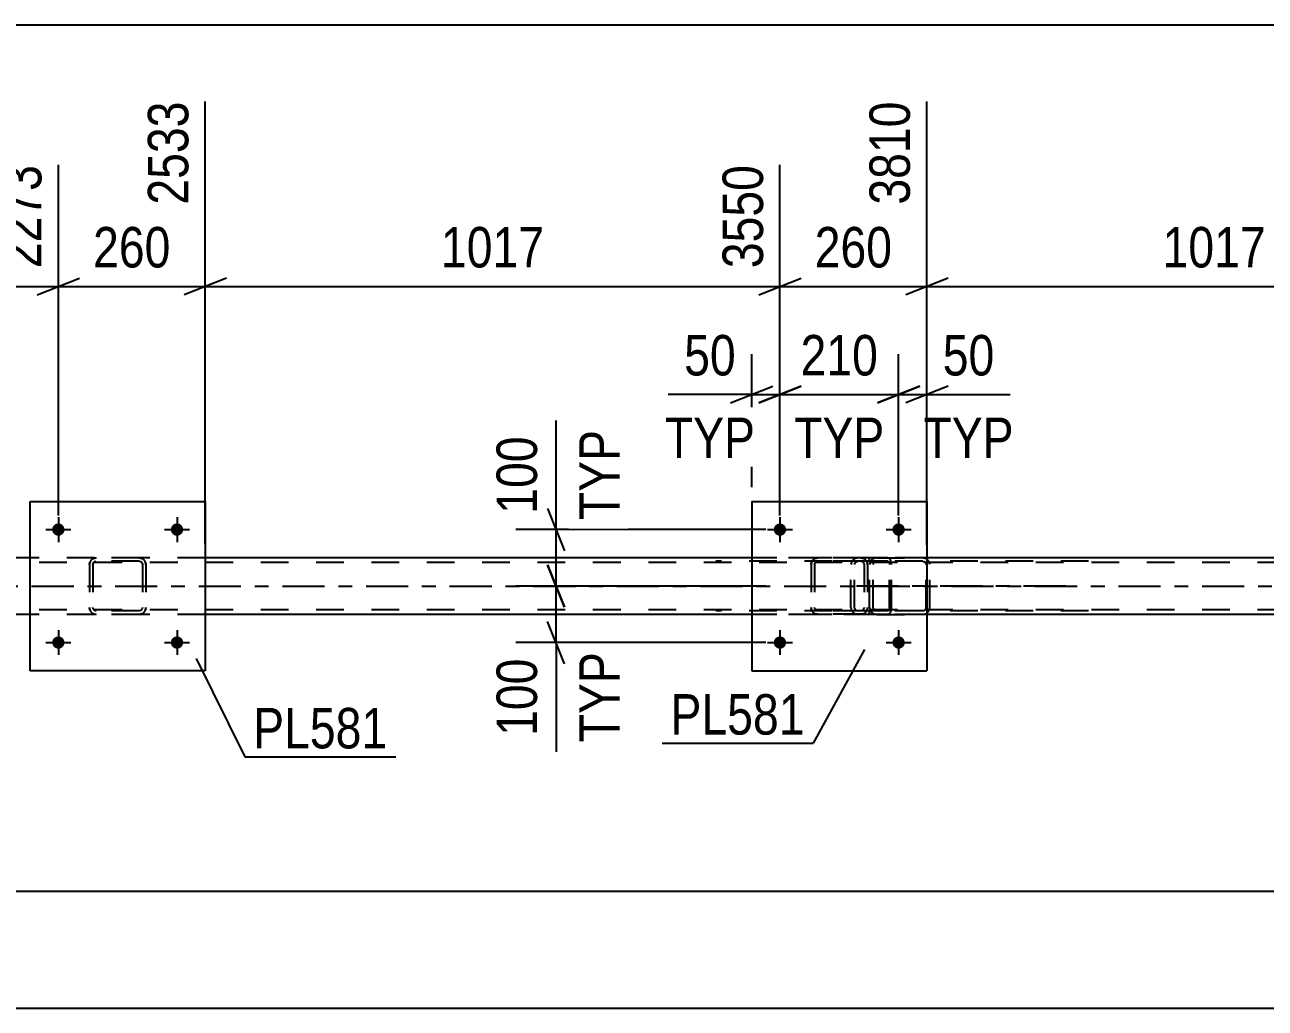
# Model space of a CAD drawing. Header units: millimetres. Extents: x 0 to 1766, y 0 to 560.
# Drawn here: x 1129.6 to 1217.4, y 485.4 to 555 of the extents above; entities that cross this region are included whole.
import ezdxf

# ---------------------------------------------------------------- set-up
doc = ezdxf.new("R2010")
doc.units = ezdxf.units.MM
doc.linetypes.add('DXK_LINE_DOT2', pattern=[3.9198, 1.9599, -1.9599])
doc.linetypes.add('DXK_LINE_DOT3', pattern=[5.9187, 2.979, -0.9799, 0.9799, -0.9799])
doc.styles.add('Arial Narrow', font='ARIALN.TTF', dxfattribs={"height": 0.2})

# ---------------------------------------------------------------- blocks, each defined once
blk = doc.blocks.new('Bolt-814172123-5155 - 5118')
at = {"linetype": 'Continuous'}
for points in [[(1132.455, 519.287, -1), (1131.575, 519.287, -1)], [(1140.855, 519.287, -1), (1139.975, 519.287, -1)]]:
    blk.add_hatch(color=1, dxfattribs=at).paths.add_polyline_path(points)
at = {"color": 1, "linetype": 'Continuous'}
for p, q in [((1132.015, 520.167), (1132.015, 518.407)), ((1140.415, 520.167), (1140.415, 518.407)), ((1131.135, 519.287), (1132.895, 519.287)), ((1139.535, 519.287), (1141.295, 519.287))]:
    blk.add_line(p, q, dxfattribs=at)
blk = doc.blocks.new('Bolt-814172123-5156 - 5118')
at = {"linetype": 'Continuous'}
for points in [[(1132.455, 511.287, -1), (1131.575, 511.287, -1)], [(1140.855, 511.287, -1), (1139.975, 511.287, -1)]]:
    blk.add_hatch(color=1, dxfattribs=at).paths.add_polyline_path(points)
at = {"color": 1, "linetype": 'Continuous'}
for p, q in [((1132.015, 512.167), (1132.015, 510.407)), ((1140.415, 512.167), (1140.415, 510.407)), ((1131.135, 511.287), (1132.895, 511.287)), ((1139.535, 511.287), (1141.295, 511.287))]:
    blk.add_line(p, q, dxfattribs=at)
blk = doc.blocks.new('Bolt-814172123-5157 - 5118')
at = {"linetype": 'Continuous'}
for points in [[(1183.536, 519.287, -1), (1182.656, 519.287, -1)], [(1191.936, 519.287, -1), (1191.056, 519.287, -1)]]:
    blk.add_hatch(color=1, dxfattribs=at).paths.add_polyline_path(points)
at = {"color": 1, "linetype": 'Continuous'}
for p, q in [((1183.096, 520.167), (1183.096, 518.407)), ((1191.496, 520.167), (1191.496, 518.407)), ((1182.216, 519.287), (1183.976, 519.287)), ((1190.616, 519.287), (1192.376, 519.287))]:
    blk.add_line(p, q, dxfattribs=at)
blk = doc.blocks.new('Bolt-814172123-5158 - 5118')
at = {"linetype": 'Continuous'}
for points in [[(1183.536, 511.287, -1), (1182.656, 511.287, -1)], [(1191.936, 511.287, -1), (1191.056, 511.287, -1)]]:
    blk.add_hatch(color=1, dxfattribs=at).paths.add_polyline_path(points)
at = {"color": 1, "linetype": 'Continuous'}
for p, q in [((1183.096, 512.167), (1183.096, 510.407)), ((1191.496, 512.167), (1191.496, 510.407)), ((1182.216, 511.287), (1183.976, 511.287)), ((1190.616, 511.287), (1192.376, 511.287))]:
    blk.add_line(p, q, dxfattribs=at)
blk = doc.blocks.new('Part-814172123-5187 - 5118')
at = {"color": 2, "linetype": 'Continuous'}
for p, q in [((1130.015, 509.286), (1130.015, 521.286)), ((1130.015, 521.286), (1142.415, 521.286)), ((1142.415, 521.286), (1142.415, 509.286)), ((1142.415, 509.286), (1130.015, 509.286))]:
    blk.add_line(p, q, dxfattribs=at)
blk = doc.blocks.new('Part-814172123-5188 - 5118')
at = {"color": 7, "linetype": 'DXK_LINE_DOT2'}
for p, q in [((1134.512, 517.25), (1134.695, 517.286)), ((1134.695, 517.286), (1134.512, 517.25)), ((1137.735, 517.286), (1134.695, 517.286)), ((1137.735, 517.286), (1137.919, 517.25)), ((1137.919, 517.25), (1137.735, 517.286)), ((1134.215, 516.806), (1134.252, 516.99)), ((1134.252, 516.99), (1134.215, 516.806)), ((1134.215, 516.806), (1134.215, 513.766)), ((1134.455, 516.806), (1134.474, 516.898)), ((1134.455, 516.806), (1134.455, 513.766)), ((1134.474, 516.898), (1134.526, 516.976)), ((1134.526, 516.976), (1134.604, 517.028)), ((1134.604, 517.028), (1134.695, 517.046)), ((1137.735, 517.046), (1134.695, 517.046)), ((1137.735, 517.046), (1137.827, 517.028)), ((1137.827, 517.028), (1137.905, 516.976)), ((1137.905, 516.976), (1137.957, 516.898)), ((1137.957, 516.898), (1137.975, 516.806)), ((1137.975, 516.806), (1137.975, 513.766)), ((1138.179, 516.99), (1138.215, 516.806)), ((1138.215, 516.806), (1138.179, 516.99)), ((1138.215, 516.806), (1138.215, 513.766)), ((1134.252, 513.583), (1134.215, 513.766)), ((1134.215, 513.766), (1134.252, 513.583)), ((1134.474, 513.675), (1134.455, 513.766)), ((1134.526, 513.597), (1134.474, 513.675)), ((1137.957, 513.675), (1137.905, 513.597)), ((1137.975, 513.766), (1137.957, 513.675)), ((1138.215, 513.766), (1138.179, 513.583)), ((1138.179, 513.583), (1138.215, 513.766)), ((1134.695, 513.286), (1134.512, 513.323)), ((1134.512, 513.323), (1134.695, 513.286)), ((1134.604, 513.545), (1134.526, 513.597)), ((1134.695, 513.526), (1134.604, 513.545)), ((1137.735, 513.526), (1134.695, 513.526)), ((1137.735, 513.286), (1134.695, 513.286)), ((1137.827, 513.545), (1137.735, 513.526)), ((1137.919, 513.323), (1137.735, 513.286)), ((1137.735, 513.286), (1137.919, 513.323)), ((1137.905, 513.597), (1137.827, 513.545))]:
    blk.add_line(p, q, dxfattribs=at)
at = {"color": 7, "linetype": 'DXK_LINE_DOT3'}
blk.add_line((1136.215, 515.286), (1136.215, 515.286), dxfattribs=at)
at = {"color": 7, "linetype": 'DXK_LINE_DOT2'}
for centre, start, end in [((1134.695, 516.806), 112.50005, 157.50005), ((1134.695, 516.806), 112.50005, 157.50005), ((1137.735, 516.806), 22.50005, 67.50005), ((1137.735, 516.806), 22.50005, 67.50005), ((1134.695, 513.766), 202.50005, 247.50005), ((1134.695, 513.766), 202.50005, 247.50005), ((1137.735, 513.766), 292.50005, 337.50005), ((1137.735, 513.766), 292.50005, 337.50005)]:
    blk.add_arc(centre, 0.48, start, end, dxfattribs=at)
blk = doc.blocks.new('Part-814172123-5193 - 5118')
at = {"color": 2, "linetype": 'Continuous'}
for p, q in [((1181.096, 521.287), (1181.096, 509.287)), ((1181.096, 521.287), (1193.496, 521.287)), ((1193.496, 521.287), (1193.496, 509.287)), ((1181.096, 509.287), (1193.496, 509.287))]:
    blk.add_line(p, q, dxfattribs=at)
blk = doc.blocks.new('Part-814172123-5194 - 5118')
at = {"color": 7, "linetype": 'DXK_LINE_DOT2'}
for p, q in [((1185.592, 517.25), (1185.776, 517.287)), ((1185.776, 517.287), (1185.592, 517.25)), ((1188.816, 517.287), (1185.776, 517.287)), ((1188.816, 517.287), (1189, 517.25)), ((1189, 517.25), (1188.816, 517.287)), ((1185.296, 516.807), (1185.333, 516.99)), ((1185.333, 516.99), (1185.296, 516.807)), ((1185.296, 516.807), (1185.296, 513.767)), ((1185.536, 516.807), (1185.554, 516.898)), ((1185.536, 516.807), (1185.536, 513.767)), ((1185.554, 516.898), (1185.606, 516.976)), ((1185.606, 516.976), (1185.684, 517.028)), ((1185.684, 517.028), (1185.776, 517.047)), ((1188.816, 517.047), (1185.776, 517.047)), ((1188.816, 517.047), (1188.908, 517.028)), ((1188.908, 517.028), (1188.986, 516.976)), ((1188.986, 516.976), (1189.038, 516.898)), ((1189.038, 516.898), (1189.056, 516.807)), ((1189.056, 516.807), (1189.056, 513.767)), ((1189.259, 516.99), (1189.296, 516.807)), ((1189.296, 516.807), (1189.259, 516.99)), ((1189.296, 516.807), (1189.296, 513.767)), ((1185.333, 513.583), (1185.296, 513.767)), ((1185.296, 513.767), (1185.333, 513.583)), ((1185.554, 513.675), (1185.536, 513.767)), ((1185.606, 513.597), (1185.554, 513.675)), ((1189.038, 513.675), (1188.986, 513.597)), ((1189.056, 513.767), (1189.038, 513.675)), ((1189.296, 513.767), (1189.259, 513.583)), ((1189.259, 513.583), (1189.296, 513.767)), ((1185.776, 513.287), (1185.592, 513.323)), ((1185.592, 513.323), (1185.776, 513.287)), ((1185.684, 513.545), (1185.606, 513.597)), ((1185.776, 513.527), (1185.684, 513.545)), ((1188.816, 513.527), (1185.776, 513.527)), ((1188.816, 513.287), (1185.776, 513.287)), ((1188.908, 513.545), (1188.816, 513.527)), ((1189, 513.323), (1188.816, 513.287)), ((1188.816, 513.287), (1189, 513.323)), ((1188.986, 513.597), (1188.908, 513.545))]:
    blk.add_line(p, q, dxfattribs=at)
at = {"color": 7, "linetype": 'DXK_LINE_DOT3'}
blk.add_line((1187.296, 515.287), (1187.296, 515.287), dxfattribs=at)
at = {"color": 7, "linetype": 'DXK_LINE_DOT2'}
for centre, start, end in [((1185.776, 516.807), 112.50005, 157.50005), ((1185.776, 516.807), 112.50005, 157.50005), ((1188.816, 516.807), 22.50005, 67.50005), ((1188.816, 516.807), 22.50005, 67.50005), ((1185.776, 513.767), 202.50005, 247.50005), ((1185.776, 513.767), 202.50005, 247.50005), ((1188.816, 513.767), 292.50005, 337.50005), ((1188.816, 513.767), 292.50005, 337.50005)]:
    blk.add_arc(centre, 0.48, start, end, dxfattribs=at)
blk = doc.blocks.new('Part-814172123-5315 - 5118')
at = {"color": 7, "linetype": 'DXK_LINE_DOT2'}
for p, q in [((1190.719, 517.284), (1178.562, 517.284)), ((1188.628, 517.284), (1188.435, 517.248)), ((1189.443, 517.044), (1189.443, 517.284)), ((1190.823, 517.248), (1190.719, 517.284)), ((1190.911, 517.144), (1190.823, 517.248)), ((1190.719, 517.044), (1178.562, 517.044)), ((1188.163, 516.988), (1188.125, 516.804)), ((1188.125, 513.764), (1188.125, 516.804)), ((1188.376, 516.804), (1188.395, 516.896)), ((1188.376, 513.764), (1188.376, 516.804)), ((1188.395, 516.896), (1188.45, 516.974)), ((1188.45, 516.974), (1188.531, 517.026)), ((1188.531, 517.026), (1188.628, 517.044)), ((1190.719, 517.044), (1190.771, 517.026)), ((1190.771, 517.026), (1190.815, 516.974)), ((1190.815, 516.974), (1190.844, 516.896)), ((1190.844, 516.896), (1190.854, 516.804)), ((1190.854, 513.764), (1190.854, 516.804)), ((1190.969, 516.988), (1190.911, 517.144)), ((1190.99, 516.804), (1190.969, 516.988)), ((1190.99, 513.764), (1190.99, 516.804)), ((1188.125, 513.764), (1188.163, 513.581)), ((1188.395, 513.673), (1188.376, 513.764)), ((1188.45, 513.595), (1188.395, 513.673)), ((1190.844, 513.673), (1190.815, 513.595)), ((1190.854, 513.764), (1190.844, 513.673)), ((1190.969, 513.581), (1190.99, 513.764)), ((1190.719, 513.524), (1178.562, 513.524)), ((1190.719, 513.284), (1178.562, 513.284)), ((1188.435, 513.321), (1188.628, 513.284)), ((1188.531, 513.543), (1188.45, 513.595)), ((1188.628, 513.524), (1188.531, 513.543)), ((1189.443, 513.284), (1189.443, 513.524)), ((1190.771, 513.543), (1190.719, 513.524)), ((1190.719, 513.284), (1190.823, 513.321)), ((1190.815, 513.595), (1190.771, 513.543)), ((1190.823, 513.321), (1190.911, 513.425)), ((1190.911, 513.425), (1190.969, 513.581))]:
    blk.add_line(p, q, dxfattribs=at)
for centre, start, end in [((1188.613, 516.789), 111.1941, 156.1506), ((1188.613, 513.78), 203.84941, 248.8059)]:
    blk.add_arc(centre, 0.492, start, end, dxfattribs=at)
blk = doc.blocks.new('Part-814172123-5328 - 5118')
at = {"color": 7, "linetype": 'DXK_LINE_DOT2'}
for p, q in [((1189.954, 517.284), (1189.758, 517.248)), ((1189.954, 517.284), (1193.189, 517.284)), ((1204.942, 517.284), (1189.954, 517.284)), ((1193.384, 517.248), (1193.189, 517.284)), ((1189.482, 516.988), (1189.443, 516.804)), ((1189.443, 513.764), (1189.443, 516.804)), ((1189.698, 516.804), (1189.718, 516.896)), ((1189.698, 513.764), (1189.698, 516.804)), ((1189.718, 516.896), (1189.773, 516.974)), ((1189.773, 516.974), (1189.856, 517.026)), ((1189.856, 517.026), (1189.954, 517.044)), ((1204.942, 517.044), (1189.954, 517.044)), ((1193.189, 517.044), (1193.286, 517.026)), ((1193.286, 517.026), (1193.369, 516.974)), ((1193.369, 516.974), (1193.425, 516.896)), ((1193.425, 516.896), (1193.444, 516.804)), ((1193.444, 513.764), (1193.444, 516.804)), ((1193.671, 516.94), (1193.661, 516.988)), ((1193.7, 516.804), (1193.671, 516.94)), ((1193.7, 513.764), (1193.7, 516.804)), ((1189.443, 513.764), (1189.482, 513.581)), ((1189.718, 513.673), (1189.698, 513.764)), ((1189.773, 513.595), (1189.718, 513.673)), ((1193.425, 513.673), (1193.369, 513.595)), ((1193.444, 513.764), (1193.425, 513.673)), ((1193.661, 513.581), (1193.682, 513.68)), ((1193.682, 513.68), (1193.7, 513.764)), ((1189.758, 513.321), (1189.954, 513.284)), ((1189.856, 513.543), (1189.773, 513.595)), ((1189.954, 513.524), (1189.856, 513.543)), ((1204.942, 513.524), (1189.954, 513.524)), ((1189.954, 513.284), (1193.189, 513.284)), ((1204.942, 513.284), (1189.954, 513.284)), ((1193.286, 513.543), (1193.189, 513.524)), ((1193.189, 513.284), (1193.384, 513.321)), ((1193.369, 513.595), (1193.286, 513.543))]:
    blk.add_line(p, q, dxfattribs=at)
at = {"color": 7, "linetype": 'DXK_LINE_DOT3'}
blk.add_line((1203.324, 515.284), (1188.151, 515.284), dxfattribs=at)
at = {"color": 7, "linetype": 'DXK_LINE_DOT2'}
for centre, start, end in [((1189.934, 516.784), 110.75836, 155.68009), ((1193.208, 516.784), 24.32001, 69.24173), ((1189.934, 513.785), 204.32001, 249.24173), ((1193.208, 513.785), 290.75836, 335.68009)]:
    blk.add_arc(centre, 0.496, start, end, dxfattribs=at)
blk = doc.blocks.new('Part-814172123-5381 - 5118')
at = {"color": 2, "linetype": 'Continuous'}
for p, q in [((1130.015, 517.284), (1108.498, 517.284)), ((1181.096, 517.284), (1142.415, 517.284)), ((1232.177, 517.284), (1193.496, 517.284)), ((1130.015, 513.284), (1108.31, 513.284)), ((1181.096, 513.284), (1142.415, 513.284)), ((1232.177, 513.284), (1193.496, 513.284))]:
    blk.add_line(p, q, dxfattribs=at)
at = {"color": 7, "linetype": 'DXK_LINE_DOT2'}
for p, q in [((1142.415, 517.284), (1130.015, 517.284)), ((1193.496, 517.284), (1181.096, 517.284)), ((1673.555, 516.964), (1070.935, 516.964)), ((1673.555, 513.604), (1070.935, 513.604)), ((1142.415, 513.284), (1130.015, 513.284)), ((1193.496, 513.284), (1181.096, 513.284))]:
    blk.add_line(p, q, dxfattribs=at)
at = {"color": 7, "linetype": 'DXK_LINE_DOT3'}
blk.add_line((1070.935, 515.284), (1673.555, 515.284), dxfattribs=at)
blk = doc.blocks.new('StraightDimension-814172123-5631 - 5118')
at = {"color": 7, "linetype": 'Continuous'}
for p, q in [((1142.415, 518.284), (1142.415, 549.615)), ((1183.096, 520.287), (1183.096, 545.115)), ((1143.915, 537.102), (1140.915, 535.902)), ((1142.415, 536.502), (1183.096, 536.502)), ((1181.596, 535.902), (1184.596, 537.102))]:
    blk.add_line(p, q, dxfattribs=at)
at = {"color": 0}
blk.add_wipeout([(1167.012, 537.252), (1167.012, 541.452), (1158.499, 541.452), (1158.499, 537.252)], dxfattribs=at)
at = {"color": 3, "style": 'Arial Narrow'}
blk.add_text('1017', height=2.8633, dxfattribs=at).set_placement((1159.099, 537.852))
at = {"color": 0, "linetype": 'Continuous'}
blk.add_wipeout([(1182.496, 545.715), (1178.296, 545.714), (1178.296, 537.202), (1182.496, 537.202)], dxfattribs=at)
at = {"color": 3, "linetype": 'Continuous', "style": 'Arial Narrow'}
blk.add_text('3550', height=2.8633, rotation=90.00021, dxfattribs=at).set_placement((1181.896, 537.802))
blk = doc.blocks.new('StraightDimension-814172123-5440 - 5118')
at = {"color": 7, "linetype": 'Continuous'}
for p, q in [((1181.096, 522.287), (1181.096, 531.703)), ((1183.096, 520.287), (1183.096, 531.703)), ((1181.096, 528.853), (1175.19, 528.853)), ((1181.096, 528.853), (1175.19, 528.853)), ((1179.596, 528.253), (1182.596, 529.453)), ((1181.096, 528.853), (1183.096, 528.853)), ((1184.596, 529.453), (1181.596, 528.253))]:
    blk.add_line(p, q, dxfattribs=at)
at = {"color": 0}
blk.add_wipeout([(1180.571, 529.603), (1180.571, 533.803), (1175.715, 533.803), (1175.715, 529.603)], dxfattribs=at)
at = {"color": 0, "linetype": 'Continuous'}
blk.add_wipeout([(1181.938, 523.753), (1181.938, 527.953), (1174.348, 527.953), (1174.348, 523.753)], dxfattribs=at)
at = {"color": 3, "style": 'Arial Narrow'}
blk.add_text('50', height=2.8633, dxfattribs=at).set_placement((1176.315, 530.203))
at = {"color": 3, "linetype": 'Continuous', "style": 'Arial Narrow'}
blk.add_text('TYP', height=2.8633, dxfattribs=at).set_placement((1174.948, 524.353))
blk = doc.blocks.new('StraightDimension-814172123-5393 - 5118')
at = {"color": 7, "linetype": 'Continuous'}
for p, q in [((1166.648, 516.787), (1167.848, 513.787)), ((1182.096, 515.287), (1164.398, 515.287)), ((1167.248, 511.287), (1167.248, 515.287)), ((1167.848, 509.787), (1166.648, 512.787)), ((1182.096, 511.287), (1164.398, 511.287)), ((1167.248, 511.287), (1167.248, 503.553)), ((1167.248, 511.287), (1167.248, 503.553))]:
    blk.add_line(p, q, dxfattribs=at)
at = {"color": 0, "linetype": 'Continuous'}
blk.add_wipeout([(1172.348, 511.215), (1168.148, 511.215), (1168.148, 503.625), (1172.348, 503.625)], dxfattribs=at)
at = {"color": 0}
blk.add_wipeout([(1166.498, 510.762), (1162.298, 510.762), (1162.298, 504.078), (1166.498, 504.078)], dxfattribs=at)
at = {"color": 3, "linetype": 'Continuous', "style": 'Arial Narrow'}
blk.add_text('TYP', height=2.8633, rotation=90.00021, dxfattribs=at).set_placement((1171.748, 504.225))
at = {"color": 3, "style": 'Arial Narrow'}
blk.add_text('100', height=2.8633, rotation=90.00021, dxfattribs=at).set_placement((1165.898, 504.678))
blk = doc.blocks.new('StraightDimension-814172123-5416 - 5118')
at = {"color": 7, "linetype": 'Continuous'}
for p, q in [((1167.248, 519.287), (1167.248, 527.022)), ((1167.248, 519.287), (1167.248, 527.022)), ((1166.648, 520.787), (1167.848, 517.787)), ((1182.096, 519.287), (1164.398, 519.287)), ((1167.248, 515.287), (1167.248, 519.287)), ((1167.848, 513.787), (1166.648, 516.787)), ((1182.096, 515.287), (1164.398, 515.287))]:
    blk.add_line(p, q, dxfattribs=at)
at = {"color": 0, "linetype": 'Continuous'}
blk.add_wipeout([(1172.348, 526.949), (1168.148, 526.949), (1168.148, 519.36), (1172.348, 519.36)], dxfattribs=at)
at = {"color": 0}
blk.add_wipeout([(1166.498, 526.497), (1162.298, 526.497), (1162.298, 519.812), (1166.498, 519.812)], dxfattribs=at)
at = {"color": 3, "linetype": 'Continuous', "style": 'Arial Narrow'}
blk.add_text('TYP', height=2.8633, rotation=90.00021, dxfattribs=at).set_placement((1171.748, 519.96))
at = {"color": 3, "style": 'Arial Narrow'}
blk.add_text('100', height=2.8633, rotation=90.00021, dxfattribs=at).set_placement((1165.898, 520.412))
blk = doc.blocks.new('StraightDimension-814172123-5453 - 5118')
at = {"color": 7, "linetype": 'Continuous'}
for p, q in [((1183.096, 520.287), (1183.096, 531.703)), ((1191.496, 520.287), (1191.496, 531.703)), ((1181.596, 528.253), (1184.596, 529.453)), ((1183.096, 528.853), (1191.496, 528.853)), ((1192.996, 529.453), (1189.996, 528.253))]:
    blk.add_line(p, q, dxfattribs=at)
at = {"color": 0}
blk.add_wipeout([(1190.638, 529.603), (1190.638, 533.803), (1183.954, 533.803), (1183.954, 529.603)], dxfattribs=at)
at = {"color": 0, "linetype": 'Continuous'}
blk.add_wipeout([(1191.091, 523.753), (1191.091, 527.953), (1183.501, 527.953), (1183.501, 523.753)], dxfattribs=at)
at = {"color": 3, "style": 'Arial Narrow'}
blk.add_text('210', height=2.8633, dxfattribs=at).set_placement((1184.554, 530.203))
at = {"color": 3, "linetype": 'Continuous', "style": 'Arial Narrow'}
blk.add_text('TYP', height=2.8633, dxfattribs=at).set_placement((1184.101, 524.353))
blk = doc.blocks.new('StraightDimension-814172123-5469 - 5118')
at = {"color": 7, "linetype": 'Continuous'}
for p, q in [((1191.496, 520.287), (1191.496, 531.703)), ((1193.496, 522.287), (1193.496, 531.703)), ((1189.996, 528.253), (1192.996, 529.453)), ((1191.496, 528.853), (1193.496, 528.853)), ((1194.996, 529.453), (1191.996, 528.253)), ((1193.496, 528.853), (1199.402, 528.853)), ((1193.496, 528.853), (1199.402, 528.853))]:
    blk.add_line(p, q, dxfattribs=at)
at = {"color": 0}
blk.add_wipeout([(1198.877, 529.603), (1198.877, 533.803), (1194.021, 533.803), (1194.021, 529.603)], dxfattribs=at)
at = {"color": 0, "linetype": 'Continuous'}
blk.add_wipeout([(1200.244, 523.753), (1200.244, 527.953), (1192.654, 527.953), (1192.654, 523.753)], dxfattribs=at)
at = {"color": 3, "style": 'Arial Narrow'}
blk.add_text('50', height=2.8633, dxfattribs=at).set_placement((1194.621, 530.203))
at = {"color": 3, "linetype": 'Continuous', "style": 'Arial Narrow'}
blk.add_text('TYP', height=2.8633, dxfattribs=at).set_placement((1193.254, 524.353))
blk = doc.blocks.new('StraightDimension-814172123-5483 - 5118')
at = {"color": 7, "linetype": 'Continuous'}
blk.add_line((1061.675, 555.037), (1674.195, 555.037), dxfattribs=at)
blk = doc.blocks.new('StraightDimension-814172123-5506 - 5118')
at = {"color": 7, "linetype": 'Continuous'}
blk.add_line((1108.31, 493.684), (1673.555, 493.684), dxfattribs=at)
blk = doc.blocks.new('StraightDimension-814172123-5604 - 5118')
at = {"color": 7, "linetype": 'Continuous'}
for p, q in [((1108.498, 518.684), (1108.498, 549.615)), ((1132.015, 520.287), (1132.015, 545.115)), ((1109.998, 537.102), (1106.998, 535.902)), ((1108.498, 536.502), (1132.015, 536.502)), ((1130.515, 535.902), (1133.515, 537.102))]:
    blk.add_line(p, q, dxfattribs=at)
at = {"color": 0}
blk.add_wipeout([(1123.599, 537.252), (1123.599, 541.452), (1116.914, 541.452), (1116.914, 537.252)], dxfattribs=at)
at = {"color": 3, "style": 'Arial Narrow'}
blk.add_text('588', height=2.8633, dxfattribs=at).set_placement((1117.514, 537.852))
at = {"color": 0, "linetype": 'Continuous'}
blk.add_wipeout([(1131.415, 545.715), (1127.215, 545.714), (1127.215, 537.202), (1131.415, 537.202)], dxfattribs=at)
at = {"color": 3, "linetype": 'Continuous', "style": 'Arial Narrow'}
blk.add_text('2273', height=2.8633, rotation=90.00021, dxfattribs=at).set_placement((1130.815, 537.802))
blk = doc.blocks.new('StraightDimension-814172123-5613 - 5118')
at = {"color": 7, "linetype": 'Continuous'}
for p, q in [((1142.415, 518.284), (1142.415, 549.615)), ((1132.015, 520.287), (1132.015, 545.115)), ((1130.515, 535.902), (1133.515, 537.102)), ((1132.015, 536.502), (1142.415, 536.502)), ((1143.915, 537.102), (1140.915, 535.902))]:
    blk.add_line(p, q, dxfattribs=at)
at = {"color": 0}
blk.add_wipeout([(1140.558, 537.252), (1140.558, 541.452), (1133.873, 541.452), (1133.873, 537.252)], dxfattribs=at)
at = {"color": 3, "style": 'Arial Narrow'}
blk.add_text('260', height=2.8633, dxfattribs=at).set_placement((1134.473, 537.852))
at = {"color": 0, "linetype": 'Continuous'}
blk.add_wipeout([(1141.815, 550.215), (1137.615, 550.214), (1137.615, 541.702), (1141.815, 541.702)], dxfattribs=at)
at = {"color": 3, "linetype": 'Continuous', "style": 'Arial Narrow'}
blk.add_text('2533', height=2.8633, rotation=90.00021, dxfattribs=at).set_placement((1141.215, 542.302))
blk = doc.blocks.new('StraightDimension-814172123-5649 - 5118')
at = {"color": 7, "linetype": 'Continuous'}
for p, q in [((1193.496, 518.188), (1193.496, 549.615)), ((1183.096, 520.287), (1183.096, 545.115)), ((1181.596, 535.902), (1184.596, 537.102)), ((1183.096, 536.502), (1193.496, 536.502)), ((1194.996, 537.102), (1191.996, 535.902))]:
    blk.add_line(p, q, dxfattribs=at)
at = {"color": 0}
blk.add_wipeout([(1191.638, 537.252), (1191.638, 541.452), (1184.954, 541.452), (1184.954, 537.252)], dxfattribs=at)
at = {"color": 3, "style": 'Arial Narrow'}
blk.add_text('260', height=2.8633, dxfattribs=at).set_placement((1185.554, 537.852))
at = {"color": 0, "linetype": 'Continuous'}
blk.add_wipeout([(1192.896, 550.215), (1188.696, 550.214), (1188.696, 541.702), (1192.896, 541.702)], dxfattribs=at)
at = {"color": 3, "linetype": 'Continuous', "style": 'Arial Narrow'}
blk.add_text('3810', height=2.8633, rotation=90.00021, dxfattribs=at).set_placement((1192.296, 542.302))
blk = doc.blocks.new('StraightDimension-814172123-5660 - 5118')
at = {"color": 7, "linetype": 'Continuous'}
for p, q in [((1193.496, 518.188), (1193.496, 549.615)), ((1234.177, 520.287), (1234.177, 545.115)), ((1194.996, 537.102), (1191.996, 535.902)), ((1193.496, 536.502), (1234.177, 536.502)), ((1232.677, 535.902), (1235.677, 537.102))]:
    blk.add_line(p, q, dxfattribs=at)
at = {"color": 0}
blk.add_wipeout([(1218.093, 537.252), (1218.093, 541.452), (1209.58, 541.452), (1209.58, 537.252)], dxfattribs=at)
at = {"color": 3, "style": 'Arial Narrow'}
blk.add_text('1017', height=2.8633, dxfattribs=at).set_placement((1210.18, 537.852))
at = {"color": 0, "linetype": 'Continuous'}
blk.add_wipeout([(1233.577, 545.715), (1229.377, 545.714), (1229.377, 537.202), (1233.577, 537.202)], dxfattribs=at)
at = {"color": 3, "linetype": 'Continuous', "style": 'Arial Narrow'}
blk.add_text('4827', height=2.8633, rotation=90.00021, dxfattribs=at).set_placement((1232.977, 537.802))
blk = doc.blocks.new('StraightDimension-814172123-6028 - 5118')
at = {"color": 7, "linetype": 'Continuous'}
blk.add_line((1062.315, 485.392), (1673.555, 485.392), dxfattribs=at)
blk = doc.blocks.new('Mark-814172123-5183 - 5118')
at = {"color": 30, "linetype": 'Continuous'}
for p, q in [((1141.763, 510.15), (1145.207, 503.194)), ((1145.207, 503.194), (1155.911, 503.194))]:
    blk.add_line(p, q, dxfattribs=at)
at = {"color": 0}
blk.add_wipeout([(1155.311, 503.794), (1155.311, 506.794), (1145.807, 506.794), (1145.807, 503.794)], dxfattribs=at)
blk.add_wipeout([(1155.311, 503.794), (1155.311, 506.794), (1145.807, 506.794), (1145.807, 503.794)], dxfattribs=at)
at = {"color": 3, "style": 'Arial Narrow'}
blk.add_text('PL581', height=2.8633, dxfattribs=at).set_placement((1145.807, 503.794))
blk = doc.blocks.new('Mark-814172123-5189 - 5118')
at = {"color": 30, "linetype": 'Continuous'}
for p in [(1189.073, 510.803), (1174.748, 504.17)]:
    blk.add_line(p, (1185.452, 504.17), dxfattribs=at)
at = {"color": 0}
blk.add_wipeout([(1184.852, 504.77), (1184.852, 507.77), (1175.348, 507.77), (1175.348, 504.77)], dxfattribs=at)
blk.add_wipeout([(1184.852, 504.77), (1184.852, 507.77), (1175.348, 507.77), (1175.348, 504.77)], dxfattribs=at)
at = {"color": 3, "style": 'Arial Narrow'}
blk.add_text('PL581', height=2.8633, dxfattribs=at).set_placement((1175.348, 504.77))

msp = doc.modelspace()

# ---------------------------------------------------------------- block references
for name in ['Part-814172123-5187 - 5118', 'Part-814172123-5193 - 5118', 'Bolt-814172123-5155 - 5118', 'Bolt-814172123-5157 - 5118', 'Part-814172123-5381 - 5118', 'Part-814172123-5188 - 5118', 'Part-814172123-5315 - 5118', 'Part-814172123-5194 - 5118', 'Part-814172123-5328 - 5118', 'Bolt-814172123-5156 - 5118', 'Bolt-814172123-5158 - 5118']:
    msp.add_blockref(name, (0, 0))

# ---------------------------------------------------------------- next in the draw order: block references
for name in ['StraightDimension-814172123-5631 - 5118', 'StraightDimension-814172123-5393 - 5118']:
    msp.add_blockref(name, (0, 0))

# ---------------------------------------------------------------- next in the draw order: block references
for name in ['StraightDimension-814172123-5440 - 5118', 'StraightDimension-814172123-5506 - 5118']:
    msp.add_blockref(name, (0, 0))

# ---------------------------------------------------------------- next in the draw order: block references
for name in ['StraightDimension-814172123-5416 - 5118', 'StraightDimension-814172123-6028 - 5118']:
    msp.add_blockref(name, (0, 0))

# ---------------------------------------------------------------- next in the draw order: block references
for name in ['StraightDimension-814172123-5453 - 5118', 'Mark-814172123-5183 - 5118', 'Mark-814172123-5189 - 5118']:
    msp.add_blockref(name, (0, 0))

# ---------------------------------------------------------------- next in the draw order: block references
msp.add_blockref('StraightDimension-814172123-5469 - 5118', (0, 0))

# ---------------------------------------------------------------- next in the draw order: block references
msp.add_blockref('StraightDimension-814172123-5483 - 5118', (0, 0))

# ---------------------------------------------------------------- next in the draw order: block references
for name in ['StraightDimension-814172123-5649 - 5118', 'StraightDimension-814172123-5604 - 5118']:
    msp.add_blockref(name, (0, 0))

# ---------------------------------------------------------------- next in the draw order: block references
for name in ['StraightDimension-814172123-5613 - 5118', 'StraightDimension-814172123-5660 - 5118']:
    msp.add_blockref(name, (0, 0))

doc.saveas('drawing.dxf')
